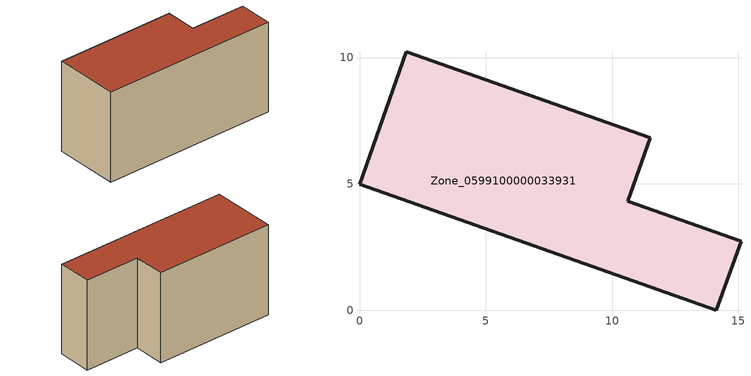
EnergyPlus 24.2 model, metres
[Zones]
Zone_0599100000033931
 floor ground (C_G): 0,4.99 1.86,10.23 11.51,6.83 10.62,4.32 15.1,2.73 14.13,0 z0.56
 wall outside (C_F): 1.86,10.23 0,4.99 14.13,0 15.1,2.73 10.62,4.32 11.51,6.83 1.86,10.23 z0.56:8.22
 roof outside (C_R): 0,4.99 14.13,0 15.1,2.73 10.62,4.32 11.51,6.83 1.86,10.23 z8.22
[BUILDING]
Pand.0599100000033931: North Axis=0; Terrain=City; Loads Convergence Tolerance Value=0.04; Temperature Convergence Tolerance Value=0.4; Solar Distribution=FullExterior; Maximum Number of Warmup Days=25; Minimum Number of Warmup Days=1
[Site:Location]
Rotterdam.The.Hague.AP_ZH_NLD Design_Conditions: Latitude=51.96; Longitude=4.45; Time Zone=1; Elevation=-4.5
[SITE:GROUNDTEMPERATURE:BUILDINGSURFACE]
18, 18, 18, 18, 18, 18, 18, 18, 18, 18, 18, 18
[MATERIAL] Thermal Absorptance=0.9; Solar Absorptance=0.7; Visible Absorptance=0.7
Name | Roughness | Thickness | Conductivity | Density | Specific Heat
G.TI.1975-1991 | MediumSmooth | 0.15 | 0.288461 | 540 | 1210
F.TI.1975-1991 | Rough | 0.3 | 0.230769 | 1920 | 840
R.TI.1975-1991 | MediumRough | 0.2 | 0.153846 | 1500 | 1000
[CONSTRUCTION]
C_G: G.TI.1975-1991
C_F: F.TI.1975-1991
C_R: R.TI.1975-1991
[ZONE]
Zone_0599100000033931: Type=1; Multiplier=1; Ceiling Height=Autocalculate; Volume=Autocalculate; Floor Area=autocalculate; Part of Total Floor Area=Yes
[ZONEINFILTRATION:DESIGNFLOWRATE]
Infil_Zone_0599100000033931: Zone or ZoneList or Space or SpaceList=Zone_0599100000033931; Schedule=AlwaysOn; Design Flow Rate Calculation Method=Flow/Area; Flow Rate per Floor Area=0.003; Constant Term Coefficient=1; Temperature Term Coefficient=0; Velocity Term Coefficient=0; Velocity Squared Term Coefficient=0
[HVACTEMPLATE:ZONE:IDEALLOADSAIRSYSTEM]
Zone_0599100000033931: Maximum Heating Supply Air Temperature=50; Minimum Cooling Supply Air Temperature=13; Maximum Heating Supply Air Humidity Ratio=0.0156; Minimum Cooling Supply Air Humidity Ratio=0.0077; Heating Limit=NoLimit; Cooling Limit=NoLimit; Dehumidification Control Type=ConstantSensibleHeatRatio; Cooling Sensible Heat Ratio=0.7; Dehumidification Setpoint=60; Humidification Control Type=None; Humidification Setpoint=30; Outdoor Air Method=None; Outdoor Air Flow Rate per Person=0.00944; Outdoor Air Flow Rate per Zone Floor Area=0; Outdoor Air Flow Rate per Zone=0; Demand Controlled Ventilation Type=None; Outdoor Air Economizer Type=NoEconomizer; Heat Recovery Type=None; Sensible Heat Recovery Effectiveness=0.7; Latent Heat Recovery Effectiveness=0.65
[ZONECONTROL:THERMOSTAT]
ThermostatControl_Zone_0599100000033931: Zone or ZoneList=Zone_0599100000033931; Control Type Schedule=DualSetpointControlType; Control 1=Thermostat_Zone_0599100000033931; Temperature Difference Between Cutout And Setpoint=0
[THERMOSTATSETPOINT:DUALSETPOINT]
Thermostat_Zone_0599100000033931: Heating Setpoint Temperature Schedule=HeatingSetpoint_Zone_0599100000033931; Cooling Setpoint Temperature Schedule=CoolingSetpoint_Zone_0599100000033931
[SCHEDULE:COMPACT]
HeatingSetpoint_Zone_0599100000033931: Through: 12/31, For: AllDays, Until: 24:00, 21
CoolingSetpoint_Zone_0599100000033931: Through: 12/31, For: AllDays, Until: 24:00, 24
DualSetpointControlType: Through: 12/31, For: AllDays, Until: 24:00, 4
AlwaysOn: Through: 12/31, For: AllDays, Until: 24:00, 1
